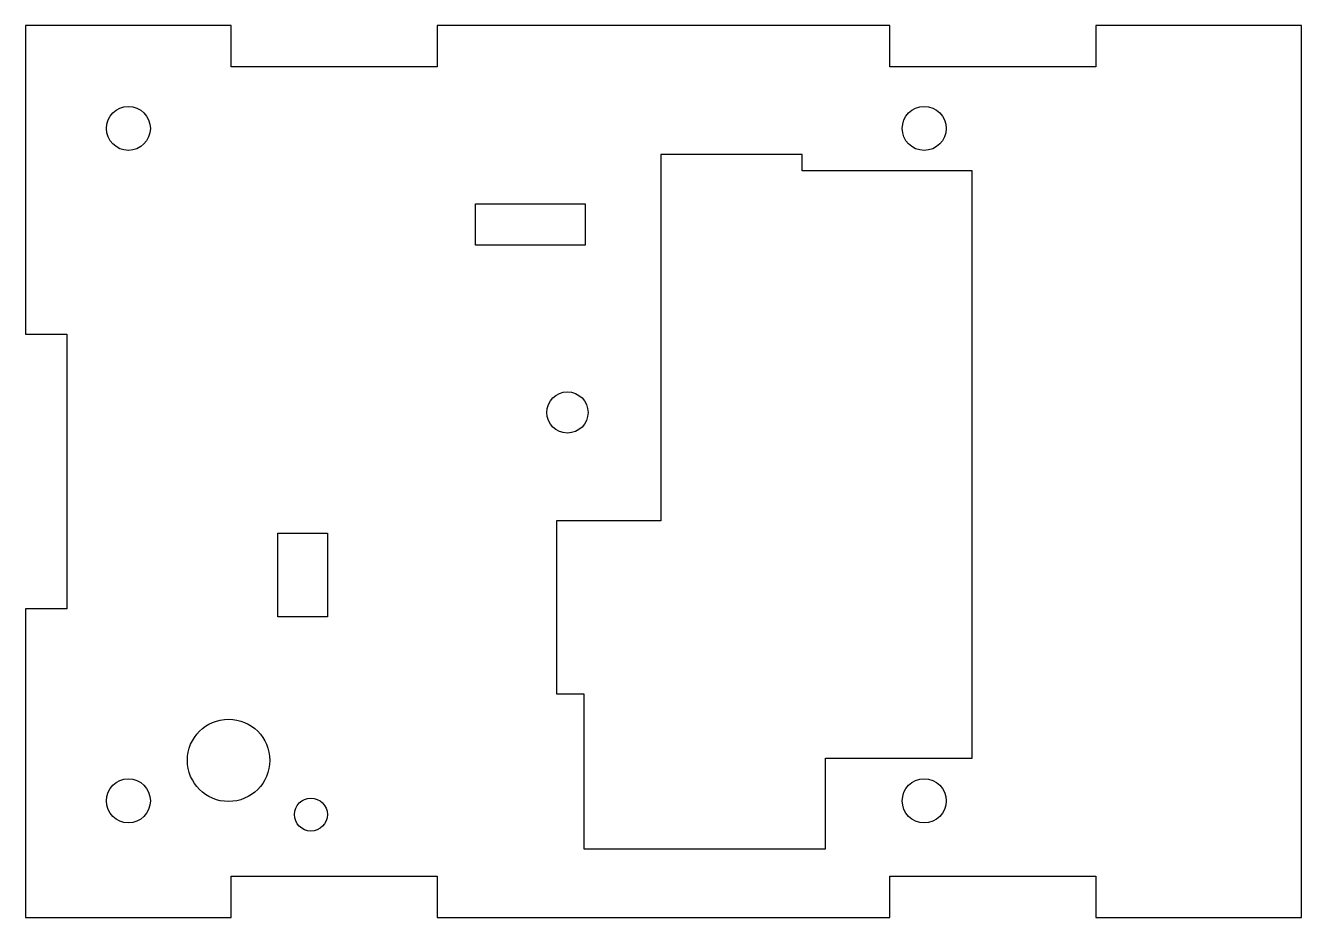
# Model space of a CAD drawing. Extents: x 0 to 93, y -65 to 0.
import ezdxf

# ---------------------------------------------------------------- set-up
doc = ezdxf.new("R2010")
doc.units = 0
doc.layers.get('0').update_dxf_attribs({"linetype": 'continuous'})

# ---------------------------------------------------------------- blocks, each defined once
blk = doc.blocks.new('SKETCH')
at = {"color": 7}
for points in [[(63, -62), (78, -62), (78, -65), (93, -65), (93, 0), (78, 0), (78, -3), (63, -3), (63, 0), (30, 0), (30, -3), (15, -3), (15, 0), (0, 0), (0, -22.5), (3, -22.5), (3, -42.5), (0, -42.5), (0, -65), (15, -65), (15, -62), (30, -62), (30, -65), (63, -65)], [(46.3, -9.4), (46.3, -36.1), (38.7, -36.1), (38.7, -48.7), (40.7, -48.7), (40.7, -60), (58.3, -60), (58.3, -53.4), (69, -53.4), (69, -10.6), (56.6, -10.6), (56.6, -9.4)], [(32.8, -13), (40.8, -13), (40.8, -16), (32.8, -16)], [(18.4, -37), (22, -37), (22, -43.1), (18.4, -43.1)]]:
    blk.add_lwpolyline(points, close=True, dxfattribs=at)
for centre, radius in [((7.5, -7.5, 30.5), 1.6), ((65.5, -7.5, 30.5), 1.6), ((39.5, -28.2, 30.5), 1.5), ((14.8, -53.55, 30.5), 3), ((7.5, -56.5, 30.5), 1.6), ((65.5, -56.5, 30.5), 1.6), ((20.8, -57.5, 30.5), 1.2)]:
    blk.add_circle(centre, radius, dxfattribs=at)

msp = doc.modelspace()

# ---------------------------------------------------------------- block references
msp.add_blockref('SKETCH', (0, 0))

doc.saveas('drawing.dxf')
